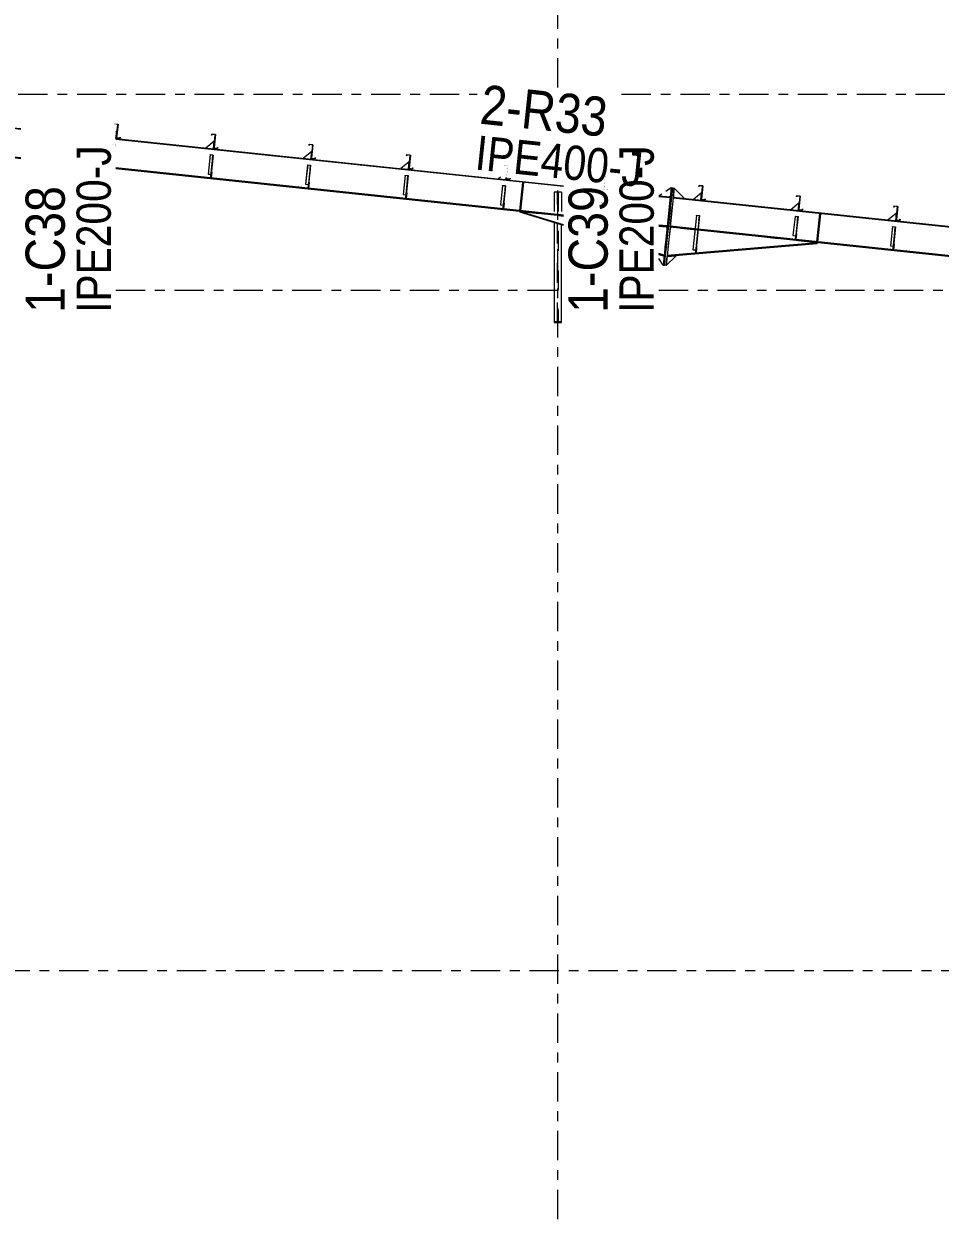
# Model space of a CAD drawing. Header units: millimetres. Extents: x -54 to 768, y -377 to 197.
# Drawn here: x 238.4 to 331.9, y -10 to 112 of the extents above; entities that cross this region are included whole.
import ezdxf

# ---------------------------------------------------------------- set-up
doc = ezdxf.new("R2010")
doc.units = ezdxf.units.MM
for name, pattern in [('XKITLINE00', [0]), ('XKITLINE02', [4, 2, -2]), ('XKITLINE03', [6, 3, -1, 1, -1])]:
    doc.linetypes.add(name, pattern=pattern)
for name, color, linetype, lineweight in [('Part', 2, 'Continuous', 0), ('PartMark', 7, 'Continuous', 0), ('S-grid', 1, 'Continuous', 0)]:
    doc.layers.add(name, color=color, linetype=linetype, lineweight=lineweight)
doc.styles.add('ARIAL', font='ARIAL.TTF')

# ---------------------------------------------------------------- blocks, each defined once
blk = doc.blocks.new('*A27')
at = {"layer": 'Part'}
blk.add_hatch(color=3, dxfattribs=at).paths.add_polyline_path([(248.22, 100.34), (248.23, 100.44), (248.24, 100.44), (248.23, 100.33), (247.85, 100.37), (247.99, 101.74), (247.64, 101.78), (247.63, 101.68), (247.61, 101.68), (247.63, 101.8), (248.01, 101.76), (247.86, 100.38)], flags=17)
blk = doc.blocks.new('*A42')
at = {"layer": 'Part'}
blk.add_hatch(color=3, dxfattribs=at).paths.add_polyline_path([(327.78, 91.95), (327.79, 92.05), (327.8, 92.05), (327.79, 91.93), (327.41, 91.97), (327.55, 93.35), (327.2, 93.39), (327.19, 93.29), (327.17, 93.29), (327.18, 93.41), (327.57, 93.36), (327.42, 91.99)], flags=17)
blk = doc.blocks.new('*A43')
at = {"layer": 'Part'}
blk.add_hatch(color=3, dxfattribs=at).paths.add_polyline_path([(317.83, 93), (317.84, 93.1), (317.86, 93.1), (317.84, 92.98), (317.46, 93.02), (317.61, 94.4), (317.25, 94.44), (317.24, 94.34), (317.23, 94.34), (317.24, 94.45), (317.62, 94.41), (317.48, 93.04)], flags=17)
blk = doc.blocks.new('*A44')
at = {"layer": 'Part'}
blk.add_hatch(color=3, dxfattribs=at).paths.add_polyline_path([(307.89, 94.05), (307.9, 94.15), (307.91, 94.15), (307.9, 94.03), (307.52, 94.07), (307.66, 95.45), (307.31, 95.49), (307.3, 95.39), (307.28, 95.39), (307.29, 95.5), (307.68, 95.46), (307.53, 94.08)], flags=17)
blk = doc.blocks.new('*A45')
at = {"layer": 'Part'}
blk.add_hatch(color=3, dxfattribs=at).paths.add_polyline_path([(297.94, 95.1), (297.95, 95.2), (297.97, 95.2), (297.95, 95.08), (297.57, 95.12), (297.72, 96.5), (297.36, 96.54), (297.35, 96.44), (297.34, 96.44), (297.35, 96.55), (297.73, 96.51), (297.59, 95.13)], flags=17)
blk = doc.blocks.new('*A46')
at = {"layer": 'Part'}
blk.add_hatch(color=3, dxfattribs=at).paths.add_polyline_path([(288, 96.14), (288.01, 96.25), (288.02, 96.24), (288.01, 96.13), (287.63, 96.17), (287.77, 97.55), (287.42, 97.59), (287.41, 97.48), (287.39, 97.49), (287.4, 97.6), (287.79, 97.56), (287.64, 96.18)], flags=17)
blk = doc.blocks.new('*A47')
at = {"layer": 'Part'}
blk.add_hatch(color=3, dxfattribs=at).paths.add_polyline_path([(278.05, 97.19), (278.06, 97.29), (278.08, 97.29), (278.06, 97.18), (277.68, 97.22), (277.83, 98.6), (277.47, 98.63), (277.46, 98.53), (277.45, 98.54), (277.46, 98.65), (277.84, 98.61), (277.7, 97.23)], flags=17)
blk = doc.blocks.new('*A48')
at = {"layer": 'Part'}
blk.add_hatch(color=3, dxfattribs=at).paths.add_polyline_path([(268.11, 98.24), (268.12, 98.34), (268.13, 98.34), (268.12, 98.23), (267.74, 98.27), (267.88, 99.65), (267.53, 99.68), (267.52, 99.58), (267.5, 99.58), (267.52, 99.7), (267.9, 99.66), (267.75, 98.28)], flags=17)
blk = doc.blocks.new('*A49')
at = {"layer": 'Part'}
blk.add_hatch(color=3, dxfattribs=at).paths.add_polyline_path([(258.16, 99.29), (258.17, 99.39), (258.19, 99.39), (258.17, 99.28), (257.79, 99.32), (257.94, 100.7), (257.58, 100.73), (257.57, 100.63), (257.56, 100.63), (257.57, 100.75), (257.95, 100.71), (257.81, 99.33)], flags=17)
blk = doc.blocks.new('*A85')
at = {"layer": 'Part'}
blk.add_hatch(color=3, dxfattribs=at).paths.add_polyline_path([(287.24, 95.48), (287.25, 95.5), (287.55, 95.47), (287.51, 95.08), (287.5, 95.08), (287.54, 95.45)], flags=17)
blk = doc.blocks.new('*A86')
at = {"layer": 'Part'}
blk.add_hatch(color=3, dxfattribs=at).paths.add_polyline_path([(307.03, 92.44), (307.04, 92.46), (307.34, 92.43), (307.29, 91.9), (307.27, 91.91), (307.33, 92.41)], flags=17)
blk = doc.blocks.new('*A88')
at = {"layer": 'Part'}
blk.add_hatch(color=3, dxfattribs=at).paths.add_polyline_path([(327.02, 91.28), (327.03, 91.3), (327.33, 91.27), (327.29, 90.88), (327.28, 90.88), (327.31, 91.25)], flags=17)
blk = doc.blocks.new('*A89')
at = {"layer": 'Part'}
blk.add_hatch(color=3, dxfattribs=at).paths.add_polyline_path([(317.08, 92.33), (317.08, 92.35), (317.39, 92.32), (317.35, 91.93), (317.33, 91.93), (317.37, 92.3)], flags=17)
blk = doc.blocks.new('*A95')
at = {"layer": 'Part'}
blk.add_hatch(color=3, dxfattribs=at).paths.add_polyline_path([(247.47, 99.68), (247.47, 99.69), (247.77, 99.66), (247.73, 99.27), (247.72, 99.28), (247.76, 99.64)], flags=17)
blk = doc.blocks.new('*A96')
at = {"layer": 'Part'}
blk.add_hatch(color=3, dxfattribs=at).paths.add_polyline_path([(257.41, 98.63), (257.41, 98.65), (257.72, 98.61), (257.68, 98.23), (257.66, 98.23), (257.7, 98.6)], flags=17)
blk = doc.blocks.new('*A100')
at = {"layer": 'Part'}
blk.add_hatch(color=3, dxfattribs=at).paths.add_polyline_path([(267.35, 97.58), (267.36, 97.6), (267.66, 97.56), (267.62, 97.18), (267.61, 97.18), (267.65, 97.55)], flags=17)
blk = doc.blocks.new('*A101')
at = {"layer": 'Part'}
blk.add_hatch(color=3, dxfattribs=at).paths.add_polyline_path([(277.3, 96.53), (277.3, 96.55), (277.61, 96.52), (277.57, 96.13), (277.55, 96.13), (277.59, 96.5)], flags=17)
blk = doc.blocks.new('*A102')
at = {"layer": 'Part'}
blk.add_hatch(color=3, dxfattribs=at).paths.add_polyline_path([(297.12, 93.78), (297.12, 93.8), (297.43, 93.77), (297.38, 93.29), (297.36, 93.29), (297.41, 93.75)], flags=17)
blk = doc.blocks.new('*A160')
at = {"layer": 'S-grid', "color": 1, "linetype": 'XKITLINE03', "lineweight": 0}
for p, q in [((171.83, 104.81), (284.64, 104.81)), ((299.38, 104.81), (761.69, 104.81))]:
    blk.add_line(p, q, dxfattribs=at)
blk = doc.blocks.new('*A161')
at = {"layer": 'S-grid', "color": 1, "linetype": 'XKITLINE03', "lineweight": 0}
for p, q in [((247.78, 84.81), (293.47, 84.81)), ((303.17, 84.81), (468.39, 84.81))]:
    blk.add_line(p, q, dxfattribs=at)
blk = doc.blocks.new('*A162')
at = {"layer": 'S-grid', "color": 1, "linetype": 'XKITLINE03', "lineweight": 0}
blk.add_line((-10, 15.38), (761.69, 15.38), dxfattribs=at)
blk = doc.blocks.new('*A163')
at = {"layer": 'S-grid', "color": 1, "linetype": 'XKITLINE03', "lineweight": 0}
for p, q in [((171.83, 104.81), (284.64, 104.81)), ((299.38, 104.81), (761.88, 104.81))]:
    blk.add_line(p, q, dxfattribs=at)
blk = doc.blocks.new('*A164')
at = {"layer": 'S-grid', "color": 1, "linetype": 'XKITLINE03', "lineweight": 0}
for p, q in [((247.78, 84.81), (293.47, 84.81)), ((303.17, 84.81), (468.39, 84.81))]:
    blk.add_line(p, q, dxfattribs=at)
blk = doc.blocks.new('*A165')
at = {"layer": 'S-grid', "color": 1, "linetype": 'XKITLINE03', "lineweight": 0}
blk.add_line((-10, 15.38), (761.88, 15.38), dxfattribs=at)
blk = doc.blocks.new('*A166')
at = {"layer": 'Part', "color": 7, "linetype": 'XKITLINE02', "lineweight": 0}
for p, q in [((304.34, 91.24), (304.66, 94.3)), ((307.19, 90.94), (306.88, 90.97)), ((307.2, 91.03), (306.89, 91.07)), ((396.13, 84.65), (392.67, 81.92)), ((386.74, 82.54), (386.44, 82.58)), ((386.75, 82.64), (386.45, 82.68))]:
    blk.add_line(p, q, dxfattribs=at)
at = {"layer": 'Part', "color": 2, "linetype": 'XKITLINE00', "lineweight": 0}
for p, q in [((396.01, 84.56), (304.65, 94.2)), ((304.66, 94.3), (396.13, 84.65)), ((306.88, 90.97), (304.34, 91.24)), ((306.89, 91.07), (304.35, 91.34)), ((386.44, 82.58), (307.19, 90.94)), ((386.45, 82.68), (307.2, 91.03)), ((392.67, 81.92), (386.74, 82.54)), ((392.78, 82.01), (386.75, 82.64))]:
    blk.add_line(p, q, dxfattribs=at)
blk = doc.blocks.new('*A195')
at = {"layer": 'Part', "color": 2, "linetype": 'XKITLINE00', "lineweight": 0}
for p, q in [((247.78, 101.78), (248.01, 101.76)), ((247.99, 101.74), (247.78, 101.77)), ((247.85, 100.37), (247.99, 101.74)), ((248.01, 101.76), (247.86, 100.38)), ((248.23, 100.33), (247.85, 100.37)), ((247.86, 100.38), (248.22, 100.34)), ((248.22, 100.34), (248.23, 100.44)), ((248.23, 100.44), (248.24, 100.44)), ((248.24, 100.44), (248.23, 100.33))]:
    blk.add_line(p, q, dxfattribs=at)
blk = doc.blocks.new('*A210')
at = {"layer": 'Part', "color": 2, "linetype": 'XKITLINE00', "lineweight": 0}
for p, q in [((327.17, 93.29), (327.18, 93.41)), ((327.19, 93.29), (327.17, 93.29)), ((327.18, 93.41), (327.57, 93.36)), ((327.2, 93.39), (327.19, 93.29)), ((327.55, 93.35), (327.2, 93.39)), ((327.41, 91.97), (327.55, 93.35)), ((327.57, 93.36), (327.42, 91.99)), ((327.79, 91.93), (327.41, 91.97)), ((327.42, 91.99), (327.78, 91.95)), ((327.78, 91.95), (327.79, 92.05)), ((327.79, 92.05), (327.8, 92.05)), ((327.8, 92.05), (327.79, 91.93))]:
    blk.add_line(p, q, dxfattribs=at)
blk = doc.blocks.new('*A211')
at = {"layer": 'Part', "color": 2, "linetype": 'XKITLINE00', "lineweight": 0}
for p, q in [((317.23, 94.34), (317.24, 94.45)), ((317.24, 94.34), (317.23, 94.34)), ((317.24, 94.45), (317.62, 94.41)), ((317.25, 94.44), (317.24, 94.34)), ((317.61, 94.4), (317.25, 94.44)), ((317.46, 93.02), (317.61, 94.4)), ((317.62, 94.41), (317.48, 93.04)), ((317.84, 92.98), (317.46, 93.02)), ((317.48, 93.04), (317.83, 93)), ((317.83, 93), (317.84, 93.1)), ((317.84, 93.1), (317.86, 93.1)), ((317.86, 93.1), (317.84, 92.98))]:
    blk.add_line(p, q, dxfattribs=at)
blk = doc.blocks.new('*A212')
at = {"layer": 'Part', "color": 2, "linetype": 'XKITLINE00', "lineweight": 0}
for p, q in [((307.28, 95.39), (307.29, 95.5)), ((307.3, 95.39), (307.28, 95.39)), ((307.29, 95.5), (307.68, 95.46)), ((307.31, 95.49), (307.3, 95.39)), ((307.66, 95.45), (307.31, 95.49)), ((307.52, 94.07), (307.66, 95.45)), ((307.68, 95.46), (307.53, 94.08)), ((307.9, 94.03), (307.52, 94.07)), ((307.53, 94.08), (307.89, 94.05)), ((307.89, 94.05), (307.9, 94.15)), ((307.9, 94.15), (307.91, 94.15)), ((307.91, 94.15), (307.9, 94.03))]:
    blk.add_line(p, q, dxfattribs=at)
blk = doc.blocks.new('*A214')
at = {"layer": 'Part', "color": 2, "linetype": 'XKITLINE00', "lineweight": 0}
for p, q in [((287.63, 96.17), (287.64, 96.29)), ((288.01, 96.13), (287.63, 96.17)), ((287.65, 96.29), (287.64, 96.18)), ((287.64, 96.18), (288, 96.14)), ((288, 96.14), (288.01, 96.25)), ((288.01, 96.25), (288.02, 96.24)), ((288.02, 96.24), (288.01, 96.13))]:
    blk.add_line(p, q, dxfattribs=at)
blk = doc.blocks.new('*A215')
at = {"layer": 'Part', "color": 2, "linetype": 'XKITLINE00', "lineweight": 0}
for p, q in [((277.45, 98.54), (277.46, 98.65)), ((277.46, 98.53), (277.45, 98.54)), ((277.46, 98.65), (277.84, 98.61)), ((277.47, 98.63), (277.46, 98.53)), ((277.83, 98.6), (277.47, 98.63)), ((277.68, 97.22), (277.83, 98.6)), ((277.84, 98.61), (277.7, 97.23)), ((278.06, 97.18), (277.68, 97.22)), ((277.7, 97.23), (278.05, 97.19)), ((278.05, 97.19), (278.06, 97.29)), ((278.06, 97.29), (278.08, 97.29)), ((278.08, 97.29), (278.06, 97.18))]:
    blk.add_line(p, q, dxfattribs=at)
blk = doc.blocks.new('*A216')
at = {"layer": 'Part', "color": 2, "linetype": 'XKITLINE00', "lineweight": 0}
for p, q in [((267.5, 99.58), (267.52, 99.7)), ((267.52, 99.58), (267.5, 99.58)), ((267.52, 99.7), (267.9, 99.66)), ((267.53, 99.68), (267.52, 99.58)), ((267.88, 99.65), (267.53, 99.68)), ((267.74, 98.27), (267.88, 99.65)), ((267.9, 99.66), (267.75, 98.28)), ((268.12, 98.23), (267.74, 98.27)), ((267.75, 98.28), (268.11, 98.24)), ((268.11, 98.24), (268.12, 98.34)), ((268.12, 98.34), (268.13, 98.34)), ((268.13, 98.34), (268.12, 98.23))]:
    blk.add_line(p, q, dxfattribs=at)
blk = doc.blocks.new('*A217')
at = {"layer": 'Part', "color": 2, "linetype": 'XKITLINE00', "lineweight": 0}
for p, q in [((257.56, 100.63), (257.57, 100.75)), ((257.57, 100.63), (257.56, 100.63)), ((257.57, 100.75), (257.95, 100.71)), ((257.58, 100.73), (257.57, 100.63)), ((257.94, 100.7), (257.58, 100.73)), ((257.79, 99.32), (257.94, 100.7)), ((257.95, 100.71), (257.81, 99.33)), ((258.17, 99.28), (257.79, 99.32)), ((257.81, 99.33), (258.16, 99.29)), ((258.16, 99.29), (258.17, 99.39)), ((258.17, 99.39), (258.19, 99.39)), ((258.19, 99.39), (258.17, 99.28))]:
    blk.add_line(p, q, dxfattribs=at)
blk = doc.blocks.new('*A395')
at = {"layer": 'S-grid', "color": 1, "linetype": 'XKITLINE03', "lineweight": 0}
for p, q in [((292.88, 105.49), (292.88, 130.19)), ((292.88, -10), (292.88, 95.74))]:
    blk.add_line(p, q, dxfattribs=at)
blk = doc.blocks.new('*A399')
at = {"layer": 'Part', "color": 7, "linetype": 'XKITLINE02', "lineweight": 0}
for p, q in [((237.3, 101.3), (236.99, 98.44)), ((237.3, 101.32), (237.31, 101.4)), ((304.35, 94.33), (304.03, 91.27))]:
    blk.add_line(p, q, dxfattribs=at)
at = {"layer": 'Part', "color": 2, "linetype": 'XKITLINE00', "lineweight": 0}
for p, q in [((237.3, 101.32), (237.3, 101.3)), ((238.08, 101.22), (237.3, 101.3)), ((237.31, 101.4), (238.08, 101.32)), ((247.78, 100.29), (293.47, 95.48)), ((293.47, 95.38), (247.78, 100.19)), ((236.99, 98.44), (236.98, 98.34)), ((238.08, 98.22), (236.98, 98.34)), ((238.08, 98.32), (236.99, 98.44)), ((293.47, 92.48), (247.78, 97.3)), ((293.47, 92.38), (247.78, 97.2)), ((303.17, 94.45), (304.35, 94.33)), ((304.34, 94.23), (303.17, 94.35)), ((304.04, 91.37), (303.17, 91.46)), ((304.03, 91.27), (303.17, 91.36))]:
    blk.add_line(p, q, dxfattribs=at)
blk = doc.blocks.new('*A400')
at = {"layer": 'Part', "color": 2, "linetype": 'XKITLINE00', "lineweight": 0}
for p, q in [((287.6, 96.3), (287.58, 96.1)), ((287.63, 96.17), (287.62, 96.09))]:
    blk.add_line(p, q, dxfattribs=at)
at = {"layer": 'Part', "color": 7, "linetype": 'XKITLINE02', "lineweight": 0}
for p, q in [((287.62, 96.09), (287.58, 96.1)), ((287.63, 96.17), (287.64, 96.29))]:
    blk.add_line(p, q, dxfattribs=at)
blk = doc.blocks.new('*A401')
at = {"layer": 'Part', "color": 2, "linetype": 'XKITLINE00', "lineweight": 0}
for p, q in [((287.24, 95.48), (287.04, 93.52)), ((287.24, 95.48), (287.25, 95.5)), ((287.54, 95.45), (287.24, 95.48)), ((287.25, 95.5), (287.55, 95.47)), ((287.55, 95.47), (287.34, 93.47)), ((287.5, 95.08), (287.54, 95.45)), ((287.5, 95.08), (287.3, 93.26)), ((287.51, 95.08), (287.5, 95.08)), ((287.04, 93.52), (287.33, 93.49)), ((287.3, 93.26), (287.32, 93.26))]:
    blk.add_line(p, q, dxfattribs=at)
at = {"layer": 'Part', "color": 7, "linetype": 'XKITLINE02', "lineweight": 0}
for p, q in [((287.04, 93.54), (287.35, 93.5)), ((287.34, 93.47), (287.32, 93.26))]:
    blk.add_line(p, q, dxfattribs=at)
blk = doc.blocks.new('*A402')
at = {"layer": 'Part', "color": 2, "linetype": 'XKITLINE00', "lineweight": 0}
for p, q in [((289, 92.95), (289.3, 95.82)), ((289.37, 95.81), (289.07, 92.95))]:
    blk.add_line(p, q, dxfattribs=at)
at = {"layer": 'Part', "color": 7, "linetype": 'XKITLINE02', "lineweight": 0}
for p, q in [((289.29, 95.7), (289.36, 95.69)), ((289.37, 95.81), (289.3, 95.82)), ((289.07, 92.95), (289, 92.95)), ((289.09, 93.06), (289.01, 93.07))]:
    blk.add_line(p, q, dxfattribs=at)
blk = doc.blocks.new('*A403')
at = {"layer": 'Part', "color": 7, "linetype": 'XKITLINE02', "lineweight": 0}
for p, q in [((307.04, 92.46), (306.66, 88.92)), ((307.33, 92.41), (306.94, 88.72)), ((306.95, 88.72), (307.34, 92.43)), ((306.66, 88.93), (306.97, 88.9)), ((306.66, 88.92), (306.95, 88.89)), ((306.94, 88.72), (306.95, 88.72))]:
    blk.add_line(p, q, dxfattribs=at)
blk = doc.blocks.new('*A404')
at = {"layer": 'Part', "color": 2, "linetype": 'XKITLINE00', "lineweight": 0}
for p, q in [((304.45, 95.25), (303.62, 87.37)), ((303.77, 87.35), (304.6, 95.23)), ((304.6, 95.23), (304.45, 95.25)), ((303.62, 87.37), (303.77, 87.35))]:
    blk.add_line(p, q, dxfattribs=at)
blk = doc.blocks.new('*A405')
at = {"layer": 'Part', "color": 2, "linetype": 'XKITLINE00', "lineweight": 0}
for p, q in [((303.77, 87.35), (304.6, 95.23)), ((304.76, 95.21), (303.93, 87.33)), ((304.6, 95.23), (304.76, 95.21)), ((303.93, 87.33), (303.77, 87.35))]:
    blk.add_line(p, q, dxfattribs=at)
blk = doc.blocks.new('*A406')
at = {"layer": 'Part', "color": 7, "linetype": 'XKITLINE02', "lineweight": 0}
for p, q in [((304.67, 94.41), (304.76, 95.21)), ((304.77, 94.28), (305.81, 94.17))]:
    blk.add_line(p, q, dxfattribs=at)
at = {"layer": 'Part', "color": 2, "linetype": 'XKITLINE00', "lineweight": 0}
for p, q in [((305.81, 94.17), (304.76, 95.21)), ((304.77, 94.28), (304.67, 94.41))]:
    blk.add_line(p, q, dxfattribs=at)
blk = doc.blocks.new('*A407')
at = {"layer": 'Part', "color": 2, "linetype": 'XKITLINE00', "lineweight": 0}
for p, q in [((304.45, 95.25), (303.91, 94.9)), ((303.48, 94.62), (303.21, 94.45)), ((304.24, 94.34), (304.37, 94.44))]:
    blk.add_line(p, q, dxfattribs=at)
at = {"layer": 'Part', "color": 7, "linetype": 'XKITLINE02', "lineweight": 0}
for p, q in [((304.45, 95.25), (304.37, 94.44)), ((303.21, 94.45), (304.24, 94.34))]:
    blk.add_line(p, q, dxfattribs=at)
blk = doc.blocks.new('*A408')
at = {"layer": 'Part', "color": 2, "linetype": 'XKITLINE00', "lineweight": 0}
blk.add_line((307.55, 94.76), (306.71, 94.08), dxfattribs=at)
at = {"layer": 'Part', "color": 7, "linetype": 'XKITLINE02', "lineweight": 0}
for p, q in [((306.71, 94.08), (307.47, 94)), ((307.47, 94), (307.55, 94.76))]:
    blk.add_line(p, q, dxfattribs=at)
blk = doc.blocks.new('*A409')
at = {"layer": 'Part', "color": 2, "linetype": 'XKITLINE00', "lineweight": 0}
for p, q in [((307.62, 95.38), (307.47, 94)), ((307.65, 95.37), (307.62, 95.38)), ((307.52, 94.07), (307.51, 94))]:
    blk.add_line(p, q, dxfattribs=at)
at = {"layer": 'Part', "color": 7, "linetype": 'XKITLINE02', "lineweight": 0}
for p, q in [((307.52, 94.07), (307.65, 95.37)), ((307.51, 94), (307.47, 94))]:
    blk.add_line(p, q, dxfattribs=at)
blk = doc.blocks.new('*A410')
at = {"layer": 'Part', "color": 2, "linetype": 'XKITLINE00', "lineweight": 0}
for p, q in [((307.03, 92.44), (306.66, 88.92)), ((307.27, 91.91), (306.94, 88.72)), ((307.34, 92.43), (306.98, 88.99)), ((307.03, 92.44), (307.04, 92.46)), ((307.33, 92.41), (307.03, 92.44)), ((307.04, 92.46), (307.34, 92.43)), ((307.27, 91.91), (307.33, 92.41)), ((307.27, 91.91), (307.29, 91.9)), ((306.66, 88.92), (306.95, 88.89)), ((306.94, 88.72), (306.95, 88.72))]:
    blk.add_line(p, q, dxfattribs=at)
at = {"layer": 'Part', "color": 7, "linetype": 'XKITLINE02', "lineweight": 0}
for p, q in [((306.97, 88.9), (306.66, 88.93)), ((306.98, 88.99), (306.95, 88.72))]:
    blk.add_line(p, q, dxfattribs=at)
blk = doc.blocks.new('*A411')
at = {"layer": 'Part', "color": 7, "linetype": 'XKITLINE02', "lineweight": 0}
for p, q in [((327.15, 89.51), (327.09, 88.94)), ((327.12, 88.93), (327.18, 89.51)), ((327.18, 89.51), (327.15, 89.51)), ((327.09, 88.94), (327.12, 88.93)), ((327.1, 89.05), (327.14, 89.05))]:
    blk.add_line(p, q, dxfattribs=at)
blk = doc.blocks.new('*A412')
at = {"layer": 'Part', "color": 7, "linetype": 'XKITLINE02', "lineweight": 0}
for p, q in [((317.2, 90.56), (317.14, 89.99)), ((317.18, 89.98), (317.24, 90.56)), ((317.24, 90.56), (317.2, 90.56)), ((317.14, 89.99), (317.18, 89.98)), ((317.15, 90.1), (317.19, 90.1))]:
    blk.add_line(p, q, dxfattribs=at)
blk = doc.blocks.new('*A413')
at = {"layer": 'Part', "color": 2, "linetype": 'XKITLINE00', "lineweight": 0}
for p, q in [((327.09, 88.94), (327.12, 89.27)), ((327.18, 89.51), (327.12, 88.93)), ((327.15, 89.51), (327.18, 89.51))]:
    blk.add_line(p, q, dxfattribs=at)
at = {"layer": 'Part', "color": 7, "linetype": 'XKITLINE02', "lineweight": 0}
for p, q in [((327.12, 89.27), (327.15, 89.51)), ((327.12, 88.93), (327.09, 88.94)), ((327.1, 89.05), (327.14, 89.05))]:
    blk.add_line(p, q, dxfattribs=at)
blk = doc.blocks.new('*A414')
at = {"layer": 'Part', "color": 2, "linetype": 'XKITLINE00', "lineweight": 0}
for p, q in [((317.14, 89.99), (317.18, 90.32)), ((317.24, 90.56), (317.18, 89.98)), ((317.2, 90.56), (317.24, 90.56))]:
    blk.add_line(p, q, dxfattribs=at)
at = {"layer": 'Part', "color": 7, "linetype": 'XKITLINE02', "lineweight": 0}
for p, q in [((317.18, 90.32), (317.2, 90.56)), ((317.18, 89.98), (317.14, 89.99)), ((317.15, 90.1), (317.19, 90.1))]:
    blk.add_line(p, q, dxfattribs=at)
blk = doc.blocks.new('*A419')
at = {"layer": 'Part', "color": 7, "linetype": 'XKITLINE02', "lineweight": 0}
for p, q in [((327.03, 91.3), (326.82, 89.33)), ((327.31, 91.25), (327.08, 89.07)), ((327.1, 89.07), (327.33, 91.27)), ((326.82, 89.34), (327.12, 89.31)), ((326.82, 89.33), (327.11, 89.3)), ((327.08, 89.07), (327.1, 89.07))]:
    blk.add_line(p, q, dxfattribs=at)
blk = doc.blocks.new('*A420')
at = {"layer": 'Part', "color": 7, "linetype": 'XKITLINE02', "lineweight": 0}
for p, q in [((317.08, 92.35), (316.87, 90.38)), ((317.37, 92.3), (317.14, 90.12)), ((317.15, 90.12), (317.39, 92.32)), ((316.87, 90.39), (317.18, 90.36)), ((316.87, 90.38), (317.16, 90.35)), ((317.14, 90.12), (317.15, 90.12))]:
    blk.add_line(p, q, dxfattribs=at)
blk = doc.blocks.new('*A421')
at = {"layer": 'Part', "color": 7, "linetype": 'XKITLINE02', "lineweight": 0}
for p, q in [((319.62, 92.62), (319.32, 89.76)), ((319.39, 89.75), (319.69, 92.61)), ((319.61, 92.5), (319.68, 92.49)), ((319.69, 92.61), (319.62, 92.62)), ((319.32, 89.76), (319.39, 89.75)), ((319.33, 89.87), (319.4, 89.86))]:
    blk.add_line(p, q, dxfattribs=at)
blk = doc.blocks.new('*A422')
at = {"layer": 'Part', "color": 2, "linetype": 'XKITLINE00', "lineweight": 0}
for p, q in [((327.02, 91.28), (326.82, 89.33)), ((327.02, 91.28), (327.03, 91.3)), ((327.31, 91.25), (327.02, 91.28)), ((327.03, 91.3), (327.33, 91.27)), ((327.28, 90.88), (327.08, 89.07)), ((327.33, 91.27), (327.12, 89.27)), ((327.28, 90.88), (327.31, 91.25)), ((327.28, 90.88), (327.29, 90.88)), ((326.82, 89.33), (327.11, 89.3)), ((327.08, 89.07), (327.1, 89.07))]:
    blk.add_line(p, q, dxfattribs=at)
at = {"layer": 'Part', "color": 7, "linetype": 'XKITLINE02', "lineweight": 0}
for p, q in [((326.82, 89.34), (327.12, 89.31)), ((327.1, 89.07), (327.12, 89.27))]:
    blk.add_line(p, q, dxfattribs=at)
blk = doc.blocks.new('*A423')
at = {"layer": 'Part', "color": 2, "linetype": 'XKITLINE00', "lineweight": 0}
blk.add_line((327.44, 92.67), (326.59, 91.98), dxfattribs=at)
at = {"layer": 'Part', "color": 7, "linetype": 'XKITLINE02', "lineweight": 0}
for p, q in [((326.59, 91.98), (327.36, 91.9)), ((327.36, 91.9), (327.44, 92.67))]:
    blk.add_line(p, q, dxfattribs=at)
blk = doc.blocks.new('*A424')
at = {"layer": 'Part', "color": 2, "linetype": 'XKITLINE00', "lineweight": 0}
for p, q in [((327.5, 93.28), (327.36, 91.9)), ((327.54, 93.27), (327.5, 93.28)), ((327.41, 91.97), (327.4, 91.9))]:
    blk.add_line(p, q, dxfattribs=at)
at = {"layer": 'Part', "color": 7, "linetype": 'XKITLINE02', "lineweight": 0}
for p, q in [((327.41, 91.97), (327.54, 93.27)), ((327.4, 91.9), (327.36, 91.9))]:
    blk.add_line(p, q, dxfattribs=at)
blk = doc.blocks.new('*A425')
at = {"layer": 'Part', "color": 2, "linetype": 'XKITLINE00', "lineweight": 0}
blk.add_line((317.5, 93.72), (316.65, 93.03), dxfattribs=at)
at = {"layer": 'Part', "color": 7, "linetype": 'XKITLINE02', "lineweight": 0}
for p, q in [((316.65, 93.03), (317.41, 92.95)), ((317.41, 92.95), (317.5, 93.72))]:
    blk.add_line(p, q, dxfattribs=at)
blk = doc.blocks.new('*A426')
at = {"layer": 'Part', "color": 2, "linetype": 'XKITLINE00', "lineweight": 0}
for p, q in [((317.56, 94.33), (317.41, 92.95)), ((317.6, 94.32), (317.56, 94.33)), ((317.46, 93.02), (317.45, 92.95))]:
    blk.add_line(p, q, dxfattribs=at)
at = {"layer": 'Part', "color": 7, "linetype": 'XKITLINE02', "lineweight": 0}
for p, q in [((317.46, 93.02), (317.6, 94.32)), ((317.45, 92.95), (317.41, 92.95))]:
    blk.add_line(p, q, dxfattribs=at)
blk = doc.blocks.new('*A427')
at = {"layer": 'Part', "color": 2, "linetype": 'XKITLINE00', "lineweight": 0}
for p, q in [((317.08, 92.33), (316.87, 90.38)), ((317.08, 92.33), (317.08, 92.35)), ((317.08, 92.35), (317.39, 92.32)), ((317.37, 92.3), (317.08, 92.33)), ((317.33, 91.93), (317.14, 90.12)), ((317.39, 92.32), (317.18, 90.32)), ((317.33, 91.93), (317.37, 92.3)), ((317.33, 91.93), (317.35, 91.93)), ((316.87, 90.38), (317.16, 90.35)), ((317.14, 90.12), (317.15, 90.12))]:
    blk.add_line(p, q, dxfattribs=at)
at = {"layer": 'Part', "color": 7, "linetype": 'XKITLINE02', "lineweight": 0}
for p, q in [((316.87, 90.39), (317.18, 90.36)), ((317.15, 90.12), (317.18, 90.32))]:
    blk.add_line(p, q, dxfattribs=at)
blk = doc.blocks.new('*A428')
at = {"layer": 'Part', "color": 2, "linetype": 'XKITLINE00', "lineweight": 0}
for p, q in [((319.32, 89.76), (319.62, 92.62)), ((319.69, 92.61), (319.39, 89.75))]:
    blk.add_line(p, q, dxfattribs=at)
at = {"layer": 'Part', "color": 7, "linetype": 'XKITLINE02', "lineweight": 0}
for p, q in [((319.61, 92.5), (319.68, 92.49)), ((319.69, 92.61), (319.62, 92.62)), ((319.39, 89.75), (319.32, 89.76)), ((319.4, 89.86), (319.33, 89.87))]:
    blk.add_line(p, q, dxfattribs=at)
blk = doc.blocks.new('*A485')
at = {"layer": 'Part', "color": 2, "linetype": 'XKITLINE00', "lineweight": 0}
blk.add_line((247.88, 101.06), (247.78, 100.98), dxfattribs=at)
at = {"layer": 'Part', "color": 7, "linetype": 'XKITLINE02', "lineweight": 0}
for p, q in [((247.78, 100.29), (247.8, 100.29)), ((247.8, 100.29), (247.88, 101.06))]:
    blk.add_line(p, q, dxfattribs=at)
blk = doc.blocks.new('*A487')
at = {"layer": 'Part', "color": 2, "linetype": 'XKITLINE00', "lineweight": 0}
for p, q in [((247.95, 101.67), (247.8, 100.29)), ((247.98, 101.67), (247.95, 101.67)), ((247.85, 100.37), (247.84, 100.29))]:
    blk.add_line(p, q, dxfattribs=at)
at = {"layer": 'Part', "color": 7, "linetype": 'XKITLINE02', "lineweight": 0}
for p, q in [((247.85, 100.37), (247.98, 101.67)), ((247.84, 100.29), (247.8, 100.29))]:
    blk.add_line(p, q, dxfattribs=at)
blk = doc.blocks.new('*A489')
at = {"layer": 'Part', "color": 7, "linetype": 'XKITLINE02', "lineweight": 0}
for p, q in [((257.53, 96.85), (257.47, 96.28)), ((257.48, 96.39), (257.52, 96.39)), ((257.51, 96.28), (257.57, 96.85)), ((257.57, 96.85), (257.53, 96.85)), ((257.47, 96.28), (257.51, 96.28))]:
    blk.add_line(p, q, dxfattribs=at)
blk = doc.blocks.new('*A490')
at = {"layer": 'Part', "color": 7, "linetype": 'XKITLINE02', "lineweight": 0}
for p, q in [((257.41, 98.65), (257.2, 96.67)), ((257.7, 98.6), (257.47, 96.41)), ((257.49, 96.41), (257.72, 98.61)), ((257.2, 96.68), (257.51, 96.65)), ((257.2, 96.67), (257.49, 96.64)), ((257.47, 96.41), (257.49, 96.41))]:
    blk.add_line(p, q, dxfattribs=at)
blk = doc.blocks.new('*A491')
at = {"layer": 'Part', "color": 2, "linetype": 'XKITLINE00', "lineweight": 0}
for p, q in [((257.47, 96.28), (257.51, 96.61)), ((257.57, 96.85), (257.51, 96.28)), ((257.53, 96.85), (257.57, 96.85))]:
    blk.add_line(p, q, dxfattribs=at)
at = {"layer": 'Part', "color": 7, "linetype": 'XKITLINE02', "lineweight": 0}
for p, q in [((257.48, 96.39), (257.52, 96.39)), ((257.51, 96.61), (257.53, 96.85)), ((257.51, 96.28), (257.47, 96.28))]:
    blk.add_line(p, q, dxfattribs=at)
blk = doc.blocks.new('*A492')
at = {"layer": 'Part', "color": 2, "linetype": 'XKITLINE00', "lineweight": 0}
for p, q in [((257.41, 98.63), (257.2, 96.67)), ((257.41, 98.63), (257.41, 98.65)), ((257.41, 98.65), (257.72, 98.61)), ((257.7, 98.6), (257.41, 98.63)), ((257.66, 98.23), (257.47, 96.41)), ((257.72, 98.61), (257.51, 96.61)), ((257.66, 98.23), (257.7, 98.6)), ((257.68, 98.23), (257.66, 98.23)), ((257.2, 96.67), (257.49, 96.64)), ((257.47, 96.41), (257.49, 96.41))]:
    blk.add_line(p, q, dxfattribs=at)
at = {"layer": 'Part', "color": 7, "linetype": 'XKITLINE02', "lineweight": 0}
for p, q in [((257.2, 96.68), (257.51, 96.65)), ((257.51, 96.61), (257.49, 96.41))]:
    blk.add_line(p, q, dxfattribs=at)
blk = doc.blocks.new('*A493')
at = {"layer": 'Part', "color": 2, "linetype": 'XKITLINE00', "lineweight": 0}
blk.add_line((257.83, 100.01), (256.98, 99.32), dxfattribs=at)
at = {"layer": 'Part', "color": 7, "linetype": 'XKITLINE02', "lineweight": 0}
for p, q in [((256.98, 99.32), (257.75, 99.24)), ((257.75, 99.24), (257.83, 100.01))]:
    blk.add_line(p, q, dxfattribs=at)
blk = doc.blocks.new('*A494')
at = {"layer": 'Part', "color": 2, "linetype": 'XKITLINE00', "lineweight": 0}
for p, q in [((257.89, 100.62), (257.75, 99.24)), ((257.93, 100.62), (257.89, 100.62)), ((257.79, 99.32), (257.78, 99.24))]:
    blk.add_line(p, q, dxfattribs=at)
at = {"layer": 'Part', "color": 7, "linetype": 'XKITLINE02', "lineweight": 0}
for p, q in [((257.79, 99.32), (257.93, 100.62)), ((257.78, 99.24), (257.75, 99.24))]:
    blk.add_line(p, q, dxfattribs=at)
blk = doc.blocks.new('*A540')
at = {"layer": 'Part', "color": 7, "linetype": 'XKITLINE02', "lineweight": 0}
for p, q in [((267.36, 97.6), (267.15, 95.62)), ((267.65, 97.55), (267.41, 95.36)), ((267.43, 95.36), (267.66, 97.56)), ((267.15, 95.63), (267.46, 95.6)), ((267.15, 95.62), (267.44, 95.59)), ((267.41, 95.36), (267.43, 95.36))]:
    blk.add_line(p, q, dxfattribs=at)
blk = doc.blocks.new('*A541')
at = {"layer": 'Part', "color": 7, "linetype": 'XKITLINE02', "lineweight": 0}
for p, q in [((267.48, 95.8), (267.42, 95.23)), ((267.42, 95.23), (267.45, 95.23)), ((267.43, 95.35), (267.47, 95.34)), ((267.45, 95.23), (267.52, 95.8)), ((267.52, 95.8), (267.48, 95.8))]:
    blk.add_line(p, q, dxfattribs=at)
blk = doc.blocks.new('*A542')
at = {"layer": 'Part', "color": 2, "linetype": 'XKITLINE00', "lineweight": 0}
blk.add_line((267.77, 98.96), (266.93, 98.28), dxfattribs=at)
at = {"layer": 'Part', "color": 7, "linetype": 'XKITLINE02', "lineweight": 0}
for p, q in [((267.69, 98.2), (267.77, 98.96)), ((266.93, 98.28), (267.69, 98.2))]:
    blk.add_line(p, q, dxfattribs=at)
blk = doc.blocks.new('*A543')
at = {"layer": 'Part', "color": 2, "linetype": 'XKITLINE00', "lineweight": 0}
for p, q in [((267.42, 95.23), (267.45, 95.56)), ((267.52, 95.8), (267.45, 95.23)), ((267.48, 95.8), (267.52, 95.8))]:
    blk.add_line(p, q, dxfattribs=at)
at = {"layer": 'Part', "color": 7, "linetype": 'XKITLINE02', "lineweight": 0}
for p, q in [((267.45, 95.23), (267.42, 95.23)), ((267.43, 95.35), (267.47, 95.34)), ((267.45, 95.56), (267.48, 95.8))]:
    blk.add_line(p, q, dxfattribs=at)
blk = doc.blocks.new('*A544')
at = {"layer": 'Part', "color": 2, "linetype": 'XKITLINE00', "lineweight": 0}
for p, q in [((267.84, 99.57), (267.69, 98.2)), ((267.87, 99.57), (267.84, 99.57)), ((267.74, 98.27), (267.73, 98.19))]:
    blk.add_line(p, q, dxfattribs=at)
at = {"layer": 'Part', "color": 7, "linetype": 'XKITLINE02', "lineweight": 0}
for p, q in [((267.74, 98.27), (267.87, 99.57)), ((267.73, 98.19), (267.69, 98.2))]:
    blk.add_line(p, q, dxfattribs=at)
blk = doc.blocks.new('*A545')
at = {"layer": 'Part', "color": 2, "linetype": 'XKITLINE00', "lineweight": 0}
for p, q in [((267.35, 97.58), (267.36, 97.6)), ((267.36, 97.6), (267.66, 97.56)), ((267.35, 97.58), (267.15, 95.62)), ((267.65, 97.55), (267.35, 97.58)), ((267.61, 97.18), (267.41, 95.36)), ((267.66, 97.56), (267.45, 95.56)), ((267.61, 97.18), (267.65, 97.55)), ((267.61, 97.18), (267.62, 97.18)), ((267.15, 95.62), (267.44, 95.59)), ((267.41, 95.36), (267.43, 95.36))]:
    blk.add_line(p, q, dxfattribs=at)
at = {"layer": 'Part', "color": 7, "linetype": 'XKITLINE02', "lineweight": 0}
for p, q in [((267.15, 95.63), (267.46, 95.6)), ((267.43, 95.36), (267.45, 95.56))]:
    blk.add_line(p, q, dxfattribs=at)
blk = doc.blocks.new('*A546')
at = {"layer": 'Part', "color": 7, "linetype": 'XKITLINE02', "lineweight": 0}
for p, q in [((277.3, 96.55), (277.09, 94.57)), ((277.59, 96.5), (277.36, 94.31)), ((277.38, 94.31), (277.61, 96.52)), ((277.09, 94.58), (277.4, 94.55)), ((277.09, 94.57), (277.38, 94.54)), ((277.36, 94.31), (277.38, 94.31))]:
    blk.add_line(p, q, dxfattribs=at)
blk = doc.blocks.new('*A547')
at = {"layer": 'Part', "color": 7, "linetype": 'XKITLINE02', "lineweight": 0}
for p, q in [((277.42, 94.76), (277.36, 94.18)), ((277.36, 94.18), (277.4, 94.18)), ((277.37, 94.3), (277.41, 94.29)), ((277.4, 94.18), (277.46, 94.75)), ((277.46, 94.75), (277.42, 94.76))]:
    blk.add_line(p, q, dxfattribs=at)
blk = doc.blocks.new('*A548')
at = {"layer": 'Part', "color": 2, "linetype": 'XKITLINE00', "lineweight": 0}
for p, q in [((277.78, 98.52), (277.64, 97.15)), ((277.82, 98.52), (277.78, 98.52)), ((277.68, 97.22), (277.67, 97.14))]:
    blk.add_line(p, q, dxfattribs=at)
at = {"layer": 'Part', "color": 7, "linetype": 'XKITLINE02', "lineweight": 0}
for p, q in [((277.68, 97.22), (277.82, 98.52)), ((277.67, 97.14), (277.64, 97.15))]:
    blk.add_line(p, q, dxfattribs=at)
blk = doc.blocks.new('*A549')
at = {"layer": 'Part', "color": 2, "linetype": 'XKITLINE00', "lineweight": 0}
blk.add_line((277.72, 97.91), (276.87, 97.23), dxfattribs=at)
at = {"layer": 'Part', "color": 7, "linetype": 'XKITLINE02', "lineweight": 0}
for p, q in [((277.64, 97.15), (277.72, 97.91)), ((276.87, 97.23), (277.64, 97.15))]:
    blk.add_line(p, q, dxfattribs=at)
blk = doc.blocks.new('*A550')
at = {"layer": 'Part', "color": 2, "linetype": 'XKITLINE00', "lineweight": 0}
for p, q in [((277.3, 96.53), (277.09, 94.57)), ((277.3, 96.53), (277.3, 96.55)), ((277.3, 96.55), (277.61, 96.52)), ((277.59, 96.5), (277.3, 96.53)), ((277.61, 96.52), (277.4, 94.52)), ((277.55, 96.13), (277.59, 96.5)), ((277.55, 96.13), (277.36, 94.31)), ((277.57, 96.13), (277.55, 96.13)), ((277.09, 94.57), (277.38, 94.54)), ((277.36, 94.31), (277.38, 94.31))]:
    blk.add_line(p, q, dxfattribs=at)
at = {"layer": 'Part', "color": 7, "linetype": 'XKITLINE02', "lineweight": 0}
for p, q in [((277.09, 94.58), (277.4, 94.55)), ((277.4, 94.52), (277.38, 94.31))]:
    blk.add_line(p, q, dxfattribs=at)
blk = doc.blocks.new('*A551')
at = {"layer": 'Part', "color": 2, "linetype": 'XKITLINE00', "lineweight": 0}
for p, q in [((277.36, 94.18), (277.4, 94.52)), ((277.46, 94.75), (277.4, 94.18)), ((277.42, 94.76), (277.46, 94.75))]:
    blk.add_line(p, q, dxfattribs=at)
at = {"layer": 'Part', "color": 7, "linetype": 'XKITLINE02', "lineweight": 0}
for p, q in [((277.4, 94.18), (277.36, 94.18)), ((277.37, 94.3), (277.41, 94.29)), ((277.4, 94.52), (277.42, 94.76))]:
    blk.add_line(p, q, dxfattribs=at)
blk = doc.blocks.new('*A552')
at = {"layer": 'Part', "color": 7, "linetype": 'XKITLINE02', "lineweight": 0}
for p, q in [((304.33, 91.12), (304.02, 88.25)), ((319.34, 89.65), (304.45, 91.22))]:
    blk.add_line(p, q, dxfattribs=at)
at = {"layer": 'Part', "color": 2, "linetype": 'XKITLINE00', "lineweight": 0}
for p, q in [((304.45, 91.22), (304.33, 91.12)), ((319.35, 89.55), (304.02, 88.25)), ((319.34, 89.65), (304.03, 88.35)), ((319.35, 89.55), (319.34, 89.65))]:
    blk.add_line(p, q, dxfattribs=at)
blk = doc.blocks.new('*A553')
at = {"layer": 'Part', "color": 2, "linetype": 'XKITLINE00', "lineweight": 0}
for p, q in [((289.02, 92.85), (289, 92.76)), ((293.47, 91.4), (289, 92.76)), ((293.47, 91.5), (289.02, 92.85)), ((303.92, 91.28), (304.02, 91.16)), ((303.73, 88.39), (303.17, 88.56)), ((303.72, 88.28), (303.17, 88.45))]:
    blk.add_line(p, q, dxfattribs=at)
at = {"layer": 'Part', "color": 7, "linetype": 'XKITLINE02', "lineweight": 0}
for p, q in [((289.02, 92.85), (293.47, 92.38)), ((303.17, 91.36), (303.92, 91.28)), ((304.02, 91.16), (303.72, 88.28))]:
    blk.add_line(p, q, dxfattribs=at)
blk = doc.blocks.new('*A554')
at = {"layer": 'Part', "color": 7, "linetype": 'XKITLINE02', "lineweight": 0}
for p, q in [((293.27, 94.83), (292.5, 94.83)), ((292.5, 94.83), (292.5, 91.69)), ((292.86, 81.57), (292.86, 94.83)), ((292.91, 94.83), (292.91, 81.57)), ((293.27, 94.83), (293.27, 91.46)), ((292.5, 81.57), (292.86, 81.57)), ((292.91, 81.57), (293.27, 81.57))]:
    blk.add_line(p, q, dxfattribs=at)
at = {"layer": 'Part', "color": 2, "linetype": 'XKITLINE00', "lineweight": 0}
for p, q in [((292.5, 91.69), (292.5, 81.5)), ((293.27, 81.5), (293.27, 91.46)), ((292.5, 81.5), (293.27, 81.5))]:
    blk.add_line(p, q, dxfattribs=at)
blk = doc.blocks.new('*A555')
at = {"layer": 'Part', "color": 7, "linetype": 'XKITLINE02', "lineweight": 0}
for p, q in [((292.86, 81.94), (292.86, 81.57)), ((292.91, 81.57), (292.91, 81.94)), ((292.86, 81.57), (292.5, 81.57)), ((292.5, 81.57), (292.5, 81.5)), ((293.27, 81.57), (292.91, 81.57)), ((293.27, 81.5), (293.27, 81.57))]:
    blk.add_line(p, q, dxfattribs=at)
at = {"layer": 'Part', "color": 2, "linetype": 'XKITLINE00', "lineweight": 0}
blk.add_line((292.5, 81.5), (293.27, 81.5), dxfattribs=at)
blk = doc.blocks.new('*A556')
at = {"layer": 'Part', "color": 7, "linetype": 'XKITLINE02', "lineweight": 0}
for p, q in [((307, 89.17), (306.94, 88.6)), ((306.98, 88.6), (307.04, 89.17)), ((307.04, 89.17), (307, 89.17)), ((306.94, 88.6), (306.98, 88.6)), ((306.95, 88.72), (306.99, 88.71))]:
    blk.add_line(p, q, dxfattribs=at)
blk = doc.blocks.new('*A557')
at = {"layer": 'Part', "color": 7, "linetype": 'XKITLINE02', "lineweight": 0}
for p, q in [((303.17, 88.45), (303.72, 88.28)), ((303.72, 88.28), (303.62, 87.37))]:
    blk.add_line(p, q, dxfattribs=at)
at = {"layer": 'Part', "color": 2, "linetype": 'XKITLINE00', "lineweight": 0}
blk.add_line((303.62, 87.37), (303.17, 88.05), dxfattribs=at)
blk = doc.blocks.new('*A558')
at = {"layer": 'Part', "color": 2, "linetype": 'XKITLINE00', "lineweight": 0}
blk.add_line((304.94, 88.33), (303.93, 87.33), dxfattribs=at)
at = {"layer": 'Part', "color": 7, "linetype": 'XKITLINE02', "lineweight": 0}
for p, q in [((303.93, 87.33), (304.02, 88.25)), ((304.02, 88.25), (304.94, 88.33))]:
    blk.add_line(p, q, dxfattribs=at)
blk = doc.blocks.new('*A559')
at = {"layer": 'Part', "color": 2, "linetype": 'XKITLINE00', "lineweight": 0}
for p, q in [((307.04, 89.17), (306.98, 88.6)), ((307, 89.17), (307.04, 89.17)), ((306.98, 88.99), (306.94, 88.6))]:
    blk.add_line(p, q, dxfattribs=at)
at = {"layer": 'Part', "color": 7, "linetype": 'XKITLINE02', "lineweight": 0}
for p, q in [((306.98, 88.99), (307, 89.17)), ((306.98, 88.6), (306.94, 88.6)), ((306.95, 88.72), (306.99, 88.71)), ((306.98, 88.6), (306.98, 88.6))]:
    blk.add_line(p, q, dxfattribs=at)
blk = doc.blocks.new('*A562')
at = {"layer": 'Part', "color": 7, "linetype": 'XKITLINE02', "lineweight": 0}
for p, q in [((287.25, 95.5), (287.04, 93.52)), ((287.54, 95.45), (287.3, 93.26)), ((287.32, 93.26), (287.55, 95.47)), ((287.04, 93.54), (287.35, 93.5)), ((287.04, 93.52), (287.33, 93.49)), ((287.3, 93.26), (287.32, 93.26))]:
    blk.add_line(p, q, dxfattribs=at)
blk = doc.blocks.new('*A563')
at = {"layer": 'Part', "color": 7, "linetype": 'XKITLINE02', "lineweight": 0}
for p, q in [((287.37, 93.71), (287.31, 93.13)), ((287.31, 93.13), (287.34, 93.13)), ((287.32, 93.25), (287.36, 93.24)), ((287.34, 93.13), (287.41, 93.7)), ((287.41, 93.7), (287.37, 93.71))]:
    blk.add_line(p, q, dxfattribs=at)
blk = doc.blocks.new('*A564')
at = {"layer": 'Part', "color": 7, "linetype": 'XKITLINE02', "lineweight": 0}
for p, q in [((289.3, 95.82), (289, 92.95)), ((289.07, 92.95), (289.37, 95.81)), ((289.29, 95.7), (289.36, 95.69)), ((289.37, 95.81), (289.3, 95.82)), ((289, 92.95), (289.07, 92.95)), ((289.01, 93.07), (289.09, 93.06))]:
    blk.add_line(p, q, dxfattribs=at)
blk = doc.blocks.new('*A569')
at = {"layer": 'Part', "color": 2, "linetype": 'XKITLINE00', "lineweight": 0}
blk.add_line((287.04, 96.36), (286.82, 96.18), dxfattribs=at)
at = {"layer": 'Part', "color": 7, "linetype": 'XKITLINE02', "lineweight": 0}
for p, q in [((286.82, 96.18), (287.58, 96.1)), ((287.58, 96.1), (287.6, 96.3))]:
    blk.add_line(p, q, dxfattribs=at)
blk = doc.blocks.new('*A570')
at = {"layer": 'Part', "color": 2, "linetype": 'XKITLINE00', "lineweight": 0}
for p, q in [((287.31, 93.13), (287.34, 93.47)), ((287.41, 93.7), (287.34, 93.13)), ((287.37, 93.71), (287.41, 93.7))]:
    blk.add_line(p, q, dxfattribs=at)
at = {"layer": 'Part', "color": 7, "linetype": 'XKITLINE02', "lineweight": 0}
for p, q in [((287.34, 93.13), (287.31, 93.13)), ((287.32, 93.25), (287.36, 93.24)), ((287.34, 93.47), (287.37, 93.71))]:
    blk.add_line(p, q, dxfattribs=at)
blk = doc.blocks.new('*A911')
at = {"layer": 'PartMark', "color": 7, "style": 'ARIAL', "width": 0.85}
blk.add_text('IPE200-J', height=3.5, rotation=90.0002, dxfattribs=at).set_placement((247.28, 82.5))
at = {"layer": 'PartMark', "color": 3, "style": 'ARIAL', "width": 0.85}
blk.add_text('1-C38', height=4, rotation=90.0002, dxfattribs=at).set_placement((242.58, 82.5))
blk = doc.blocks.new('*A912')
at = {"layer": 'PartMark', "color": 3, "style": 'ARIAL', "width": 0.85}
blk.add_text('2-R33', height=4, rotation=-6.0218, dxfattribs=at).set_placement((284.83, 101.82))
at = {"layer": 'PartMark', "color": 7, "style": 'ARIAL', "width": 0.85}
blk.add_text('IPE400-J', height=3.5, rotation=-6.0218, dxfattribs=at).set_placement((284.34, 97.14))
blk = doc.blocks.new('*A913')
at = {"layer": 'PartMark', "color": 7, "style": 'ARIAL', "width": 0.85}
blk.add_text('IPE200-J', height=3.5, rotation=90.0002, dxfattribs=at).set_placement((302.67, 82.5))
at = {"layer": 'PartMark', "color": 3, "style": 'ARIAL', "width": 0.85}
blk.add_text('1-C39', height=4, rotation=90.0002, dxfattribs=at).set_placement((297.97, 82.5))

msp = doc.modelspace()

# ---------------------------------------------------------------- block references
at = {"lineweight": 0}
for name in ['*A395', '*A160', '*A163', '*A912', '*A399', '*A27', '*A195', '*A487', '*A485', '*A49', '*A217', '*A494', '*A911', '*A95', '*A493', '*A542', '*A48', '*A216', '*A544', '*A913', '*A490', '*A492', '*A96', '*A540', '*A545', '*A100', '*A549', '*A47', '*A215', '*A548', '*A46', '*A489', '*A491', '*A546', '*A550', '*A101', '*A45', '*A541', '*A543', '*A569', '*A401', '*A562', '*A85', '*A400', '*A214', '*A402', '*A564', '*A407', '*A404', '*A405', '*A406', '*A44', '*A212', '*A409', '*A547', '*A551', '*A554', '*A166', '*A408', '*A43', '*A211', '*A426', '*A563', '*A570', '*A553', '*A102', '*A425', '*A42', '*A210', '*A424', '*A403', '*A410', '*A86', '*A420', '*A427', '*A89', '*A421', '*A428', '*A423', '*A552', '*A412', '*A414', '*A419', '*A422', '*A88', '*A556', '*A559', '*A411', '*A413', '*A557', '*A558', '*A161', '*A164', '*A555', '*A162', '*A165']:
    msp.add_blockref(name, (0, 0), dxfattribs=at)

doc.saveas('drawing.dxf')
